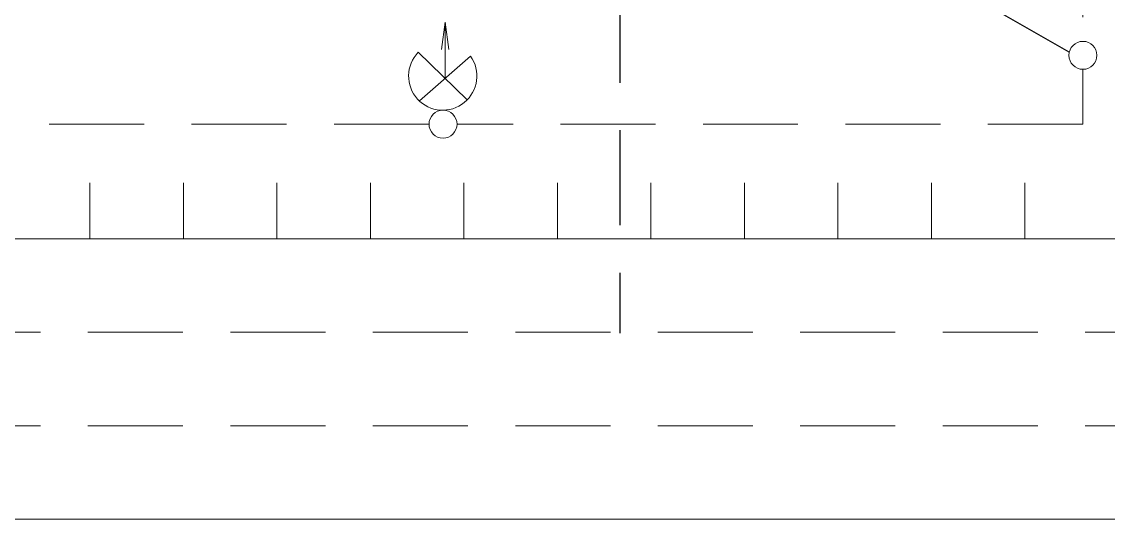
# Model space of a CAD drawing. Header units: millimetres. Extents: x 27137 to 30937, y -4667 to -569.
# Drawn here: x 28997.7 to 29055.8, y -2991.3 to -2964.7 of the extents above; entities that cross this region are included whole.
import ezdxf

# ---------------------------------------------------------------- set-up
doc = ezdxf.new("R2010")
doc.units = ezdxf.units.MM
doc.header["$LTSCALE"] = 0.4
doc.linetypes.add('штриховаяX2', pattern=[38.1, 25.4, -12.7])

msp = doc.modelspace()

# ---------------------------------------------------------------- linework, layer by layer
at = {"linetype": 'штриховаяX2', "ltscale": 0.5}
msp.add_line((29029.6531, -2856.2064), (29029.6531, -2981.3502), dxfattribs=at)
at = {"ltscale": 0.5}
msp.add_line((29053.695, -2966.3208), (29036.1336, -2956.2979), dxfattribs=at)
at = {"linetype": 'штриховаяX2', "lineweight": 15, "ltscale": 0.5}
for p, q in [((29054.4227, -2959.368), (29054.4225, -2965.7484)), ((29054.4225, -2967.2455), (29054.4224, -2970.179)), ((29019.4498, -2970.179), (28988.545, -2970.179)), ((29054.4224, -2970.179), (29020.9469, -2970.179)), ((29059.6278, -2981.3129), (28985.3752, -2981.3129)), ((29059.6277, -2986.3129), (28985.565, -2986.3129))]:
    msp.add_line(p, q, dxfattribs=at)
at = {"lineweight": 15, "ltscale": 0.5}
for p, q in [((29020.3081, -2964.7155), (29020.1167, -2966.1818)), ((29020.3081, -2967.7265), (29020.3081, -2964.7155)), ((29020.3081, -2964.7155), (29020.5023, -2966.1854)), ((29018.8734, -2966.3286), (29021.4906, -2968.8786)), ((29021.6648, -2966.5362), (29018.9307, -2968.9349))]:
    msp.add_line(p, q, dxfattribs=at)
at = {"lineweight": 15}
for p, q in [((29001.3155, -2976.3129), (29001.3155, -2973.3129)), ((29001.3155, -2976.3129), (29001.3155, -2973.3129)), ((29006.3155, -2976.3129), (29006.3155, -2973.3129)), ((29011.3155, -2976.3129), (29011.3155, -2973.3129)), ((29011.3155, -2976.3129), (29011.3155, -2973.3129)), ((29011.3155, -2976.3129), (29011.3155, -2973.3129)), ((29016.3155, -2976.3129), (29016.3155, -2973.3129)), ((29016.3155, -2976.3129), (29016.3155, -2973.3129)), ((29016.3155, -2976.3129), (29016.3155, -2973.3129)), ((29021.3155, -2976.3129), (29021.3155, -2973.3129)), ((29021.3155, -2976.3129), (29021.3155, -2973.3129)), ((29021.3155, -2976.3129), (29021.3155, -2973.3129)), ((29021.3155, -2976.3129), (29021.3155, -2973.3129)), ((29021.3155, -2976.3129), (29021.3155, -2973.3129)), ((29026.3155, -2976.3129), (29026.3155, -2973.3129)), ((29026.3155, -2976.3129), (29026.3155, -2973.3129)), ((29026.3155, -2976.3129), (29026.3155, -2973.3129)), ((29031.3155, -2976.3129), (29031.3155, -2973.3129)), ((29031.3155, -2976.3129), (29031.3155, -2973.3129)), ((29031.3155, -2976.3129), (29031.3155, -2973.3129)), ((29031.3155, -2976.3129), (29031.3155, -2973.3129)), ((29036.3155, -2976.3129), (29036.3155, -2973.3129)), ((29036.3155, -2976.3129), (29036.3155, -2973.3129)), ((29036.3155, -2976.3129), (29036.3155, -2973.3129)), ((29036.3155, -2976.3129), (29036.3155, -2973.3129)), ((29036.3155, -2976.3129), (29036.3155, -2973.3129)), ((29041.3155, -2976.3129), (29041.3155, -2973.3129)), ((29041.3155, -2976.3129), (29041.3155, -2973.3129)), ((29041.3155, -2976.3129), (29041.3155, -2973.3129)), ((29041.3155, -2976.3129), (29041.3155, -2973.3129)), ((29046.3155, -2976.3129), (29046.3155, -2973.3129)), ((29046.3155, -2976.3129), (29046.3155, -2973.3129)), ((29046.3155, -2976.3129), (29046.3155, -2973.3129)), ((29046.3155, -2976.3129), (29046.3155, -2973.3129)), ((29046.3155, -2976.3129), (29046.3155, -2973.3129)), ((29051.3155, -2976.3129), (29051.3155, -2973.3129)), ((29051.3155, -2976.3129), (29051.3155, -2973.3129)), ((29051.3155, -2976.3129), (29051.3155, -2973.3129)), ((29051.3155, -2976.3129), (29051.3155, -2973.3129)), ((29059.6279, -2976.3129), (28909.0249, -2976.3129)), ((28853.5678, -2991.3129), (29059.6276, -2991.3129))]:
    msp.add_line(p, q, dxfattribs=at)
for centre in [(29054.4225, -2966.497), (29020.1984, -2970.179)]:
    msp.add_circle(centre, 0.7486, dxfattribs=at)
at = {"lineweight": 15, "ltscale": 0.5}
msp.add_arc((29020.182, -2967.6036), 1.8271, 135.74633, 35.748105, dxfattribs=at)

doc.saveas('drawing.dxf')
